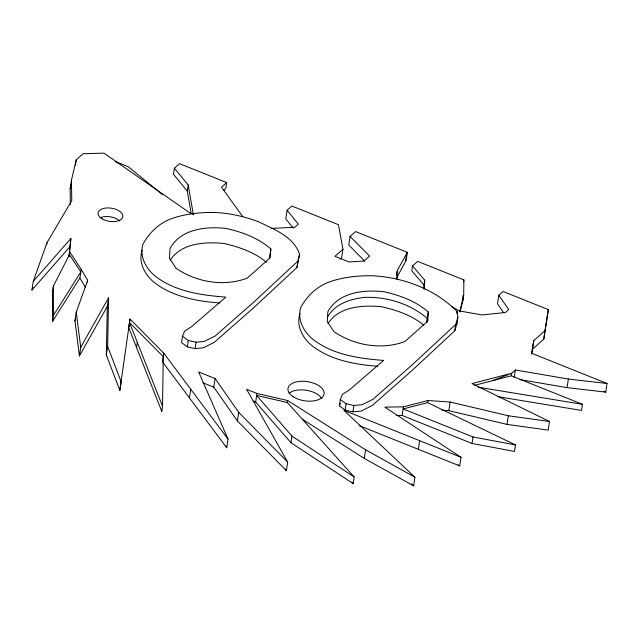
<?xml version="1.0" encoding="UTF-8"?>
<svg xmlns="http://www.w3.org/2000/svg" width="639" height="639" viewBox="0 0 639 639"><rect width="100%" height="100%" fill="white"/><g stroke="black" fill="none" stroke-linecap="round" stroke-linejoin="round"><path stroke-width="0.96" d="M460.12 311.896L462.932 300.362L463.003 295.49M462.932 300.362L463.666 295.49L463.89 279.906L417.666 261.375L412.538 265.92L411.804 270.792L424.016 285.09L423.761 288.716M162.498 361.826L226.733 447.771L228.035 439.153L163.8 353.199L130.013 319.037L128.703 327.663L161.731 411.292L161.763 409.311M162.514 406.148L163.272 356.674L129.485 322.511L162.514 406.148L161.731 411.292M108.59 297.766L107.64 346.426L121.138 381.755L119.836 390.373L106.338 355.044L107.288 306.385L108.59 297.766L80.73 347.32L79.428 355.939L107.288 306.385M396.963 279.147L397.178 270.76L407.339 252.333L355.532 231.566L350.06 236.414L348.758 245.033L364.773 261.167M427.108 322.04L427.315 318.366C409.887 303.693 386.787 296.448 364.11 297.423C350.028 299.124 334.732 303.94 327.519 317.2M428.274 311.992L427.763 321.185L404.95 341.506C381.531 350.228 354.318 345.547 333.901 331.585L327.272 321.569L327.879 311.624C338.846 292.007 364.054 289.435 384.239 291.783C400.086 295.394 415.893 301.137 428.274 311.992L426.732 322.2M424.12 289.291L424.751 280.225L412.538 265.92M68.844 256.774L70.881 238.467L33.252 281.416L31.95 290.034L69.579 247.085M69.204 256.343L70.881 238.467M270.896 249.042L269.954 257.9L247.205 278.165C223.77 286.943 196.532 282.294 176.092 268.3L169.463 258.292L170.07 248.339C181.037 228.722 206.245 226.158 226.43 228.506C242.469 232.125 258.404 238.027 270.896 249.042L269.474 258.412M119.836 390.373L130.013 319.037M46.647 244.697L46.943 242.78L71.768 200.598L71.448 180.214L76.257 159.79L83.062 153.743L103.981 153.144L189.919 212.955L193.329 214.321M52.606 321.273L53.516 315.235L80.81 271.998L69.467 254.618L53.349 286.128L52.43 292.159L52.606 321.273L79.899 278.037L81.201 269.418L69.859 252.03M70.386 204.368L70.146 188.832L71.448 180.214M75.386 165.533L76.257 159.79M79.428 355.939L74.947 320.842L76.249 312.223L87.655 280.289L81.201 269.418M87.367 282.198L87.655 280.289M106.338 355.044L107.64 346.426M136.538 347.488L137.313 342.344M223.522 190.614L225.727 188.657L226.653 182.562L179.527 163.664L174.383 168.225L173.465 174.319L187.275 191.053L191.181 213.514M187.275 191.053L188.193 184.959L174.383 168.225M162.625 360.963L163.8 353.199M182.498 336.194L181.532 342.568L187.307 346.857L195.103 348.598L203.426 347.776L214.289 342.328L253.611 307.782L296.951 267.493L299.603 254.234C293.565 236.558 274.179 229.377 258.763 221.901C244.785 216.477 230.04 213.242 215.055 212.491C200.934 212.252 186.732 213.602 173.273 218.067C159.95 222.34 149.782 231.909 143.048 243.994C139.23 255.768 145.532 267.901 154.454 275.497C174.535 291.544 200.973 295.202 225.815 297.143L191.74 326.529L184.663 331.13L182.498 336.194L188.273 340.483L196.069 342.224L204.392 341.402L215.255 335.954L254.57 301.408L297.918 261.119L299.603 254.234M187.307 346.857L188.273 340.483M195.103 348.598L196.069 342.224M189.44 397.873L190.742 389.255M302.271 419.216L364.294 458.419L413.633 485.856L414.935 477.237L365.596 449.8L287.654 400.525L256.966 393.464L246.59 389.311L287.678 462.109L286.376 470.727L237.42 420.965L213.777 387.146L215.079 378.528L198.665 371.946L228.035 439.153M237.42 420.965L238.73 412.347L215.079 378.528M354.166 476.966L291.991 436.141L256.662 395.469L287.35 402.53L354.166 476.966L353.167 483.579L290.993 442.763L255.664 402.091L256.966 393.464M340.18 259.13L341.641 257.837L342.943 249.218L338.438 224.712L291.863 206.03L287.111 210.247L285.809 218.865L293.261 228.131M296.951 267.493L297.918 261.119M287.35 402.53L287.654 400.525M290.993 442.763L291.991 436.141M339.341 405.845L340.307 399.471L342.472 394.415L349.549 389.806L383.624 360.42C358.783 358.479 332.344 354.829 312.263 338.774C303.341 331.186 297.039 319.053 300.857 307.279C307.591 295.194 317.759 285.617 331.082 281.344C344.541 276.887 358.743 275.529 372.864 275.776C403.816 277.454 434.951 289.267 457.037 311.401L457.867 317.463L456.901 323.837L454.76 330.778L411.42 371.067L372.098 405.605L361.235 411.061L352.912 411.875L345.116 410.134L339.341 405.845L340.427 403.321M345.116 410.134L346.082 403.76L340.307 399.471M352.912 411.875L353.878 405.501L362.201 404.687L373.064 399.231L412.379 364.693L455.727 324.404L457.867 317.463M364.294 458.419L365.596 449.8M396.452 275.553L397.035 271.719M396.332 278.524L405.517 261.415L406.819 252.796M407.339 252.333L406.029 260.96L405.517 261.415M515.497 444.944L473.028 436.972L403.137 408.952L427.651 402.634L515.497 444.944L514.515 451.438L472.045 443.474L402.155 415.446L403.465 406.827L427.97 400.509L450.128 402.035L508.332 415.773L549.5 421.492L548.198 430.111L507.031 424.4L448.826 410.661L442.076 410.19M424.016 285.09L424.751 280.225M418.345 449.321L419.647 440.702M427.651 402.634L427.97 400.509M456.765 313.222L457.037 311.401M454.76 330.778L455.727 324.404M463.594 281.855L463.89 279.906M448.826 410.661L450.128 402.035M359.222 425.614L459.705 465.911L461.007 457.284L384.878 407.147L403.465 406.827M472.045 443.474L473.028 436.972M531.656 354.086L532.447 349.206L543.773 339.157L548.318 309.627L503.069 291.48L498.811 295.258L497.501 303.876L503.556 312.631M474.41 385.389L511.304 375.788L511.687 373.264L515.377 369.989L568.367 379.023L607.05 383.496L605.748 392.114L567.065 387.641L519.962 379.614M507.031 424.4L508.332 415.773M514.219 377.657L515.377 369.989M532.447 349.206L533.757 340.587L545.075 330.539L548.318 309.627M543.773 339.157L545.075 330.539M567.065 387.641L568.367 379.023M511.304 375.788L582.472 404.327L581.554 410.422L497.933 396.691M533.757 340.587L531.688 353.279L607.05 383.496M142.082 250.368C138.264 262.142 144.566 274.275 153.488 281.871C172.226 296.752 196.62 301.265 219.896 302.966M299.891 313.653C296.073 325.427 302.375 337.56 311.297 345.148C330.036 360.029 354.421 364.542 377.705 366.243M70.146 188.832L71.241 184.192M459.681 311.832L463.666 295.49M33.252 281.416L46.943 242.78M31.95 290.034L32.924 287.278M74.947 320.842L75.618 318.965M170.206 260.153C181.628 242.812 205.399 241.654 224.161 243.499C239.234 247.037 254.466 252.157 266.423 262.325M328.015 323.438C339.437 306.097 363.208 304.939 381.97 306.776C396.819 310.29 411.867 315.251 423.721 325.211M226.653 182.562L221.509 187.123L242.876 216.813M342.943 249.218L334.932 256.327L348.902 261.926L363.903 261.079L369.558 256.055L350.06 236.414M493.196 380.501L511.687 373.264L471.973 383.592L549.5 421.492M271.471 228.427L294.795 227.252L298.293 224.145L287.111 210.247M396.292 415.55L402.155 415.446M478.284 387.218L582.472 404.327M346.082 403.76L353.878 405.501M115.435 161.595L128.359 166.779L162.602 194.743M603.911 391.38L605.748 392.114M461.007 457.284L343.894 410.326L414.935 477.237M253.068 401.044L255.664 402.091M202.835 382.761L213.777 387.146M451.789 306.656L459.545 310.969L481.982 314.939L505.409 312.503L508.708 309.572L498.811 295.258M458.051 464.817L459.705 465.911M411.46 483.811L413.633 485.856M238.73 412.347L287.678 462.109M351.841 482.11L353.167 483.579M79.899 278.037L85.362 287.231M285.401 468.994L286.376 470.727M225.934 445.958L226.733 447.771M188.193 184.959L193.29 214.257M456.661 322.104L456.901 323.837M76.249 312.223L80.73 347.32M53.349 286.128L53.516 315.235M100.139 217.795A12.54 6.662 8.6 0 1 119.765 221.03M289.068 393.249A18.251 9.697 8.6 0 1 306.536 390.309A18.251 9.697 8.6 0 1 321.88 398.56M101.905 218.722A12.54 6.662 8.6 0 0 122.56 217.643A12.54 6.662 8.6 0 0 106.937 207.955A12.54 6.662 8.6 0 0 101.905 218.722M293.221 396.739A18.251 9.697 8.6 0 0 323.51 395.645A18.251 9.697 8.6 0 0 301.376 381.267A18.251 9.697 8.6 0 0 293.221 396.739"/></g></svg>
